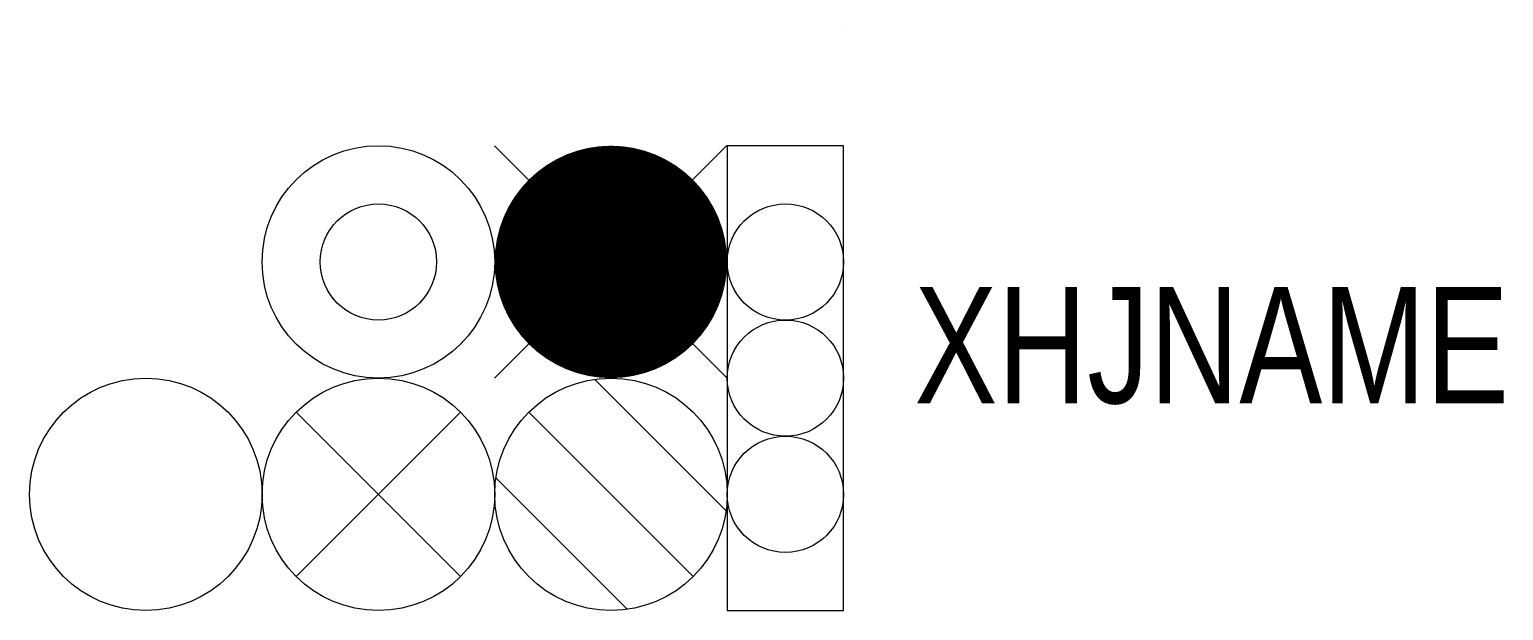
# Model space of a CAD drawing. Header units: inches. Extents: x -14 to 11.3, y -10 to 0.
import ezdxf

# ---------------------------------------------------------------- set-up
doc = ezdxf.new("R2010")
doc.units = ezdxf.units.IN
doc.header["$MEASUREMENT"] = 0

msp = doc.modelspace()

# ---------------------------------------------------------------- linework, layer by layer
for p, q in [((0, 0.001), (0, -0.001)), ((-2, -2), (-2, -10)), ((0, -2), (-2, -2)), ((0, -10), (0, -2)), ((-6.586, -9.414), (-9.414, -6.586)), ((-6.586, -6.586), (-9.414, -9.414)), ((-2, -10), (0, -10))]:
    msp.add_line(p, q)
at = {"color": 1, "linetype": 'ByBlock', "ltscale": 3}
for p, q in [((-5.416, -2.586), (-6.002, -2)), ((-2.007, -1.995), (-2.593, -2.581)), ((-5.416, -5.414), (-6.002, -6)), ((-2.002, -6), (-2.588, -5.414))]:
    msp.add_line(p, q, dxfattribs=at)
at = {"color": 2}
for p, q in [((-2.02, -8.283), (-4.283, -6.02)), ((-2.586, -9.414), (-5.414, -6.586)), ((-3.717, -9.98), (-5.98, -7.717))]:
    msp.add_line(p, q, dxfattribs=at)
at = {"color": 1, "const_width": 2}
msp.add_lwpolyline([(-3.002, -4, 1), (-5.002, -4, 1)], format="xyb", close=True, dxfattribs=at)
for centre, radius in [((-8, -4), 2), ((-8, -4), 1), ((-1, -4), 1), ((-1, -6), 1), ((-8, -8), 2), ((-1, -8), 1)]:
    msp.add_circle(centre, radius)
at = {"color": 3}
msp.add_circle((-12, -8), 2, dxfattribs=at)
at = {"color": 2}
msp.add_circle((-4, -8), 2, dxfattribs=at)

# ---------------------------------------------------------------- texts
at = {"width": 0.8}
msp.add_attdef('XHJNAME', (1.217, -6.432), 'S4', height=2, dxfattribs=at)

doc.saveas('drawing.dxf')
